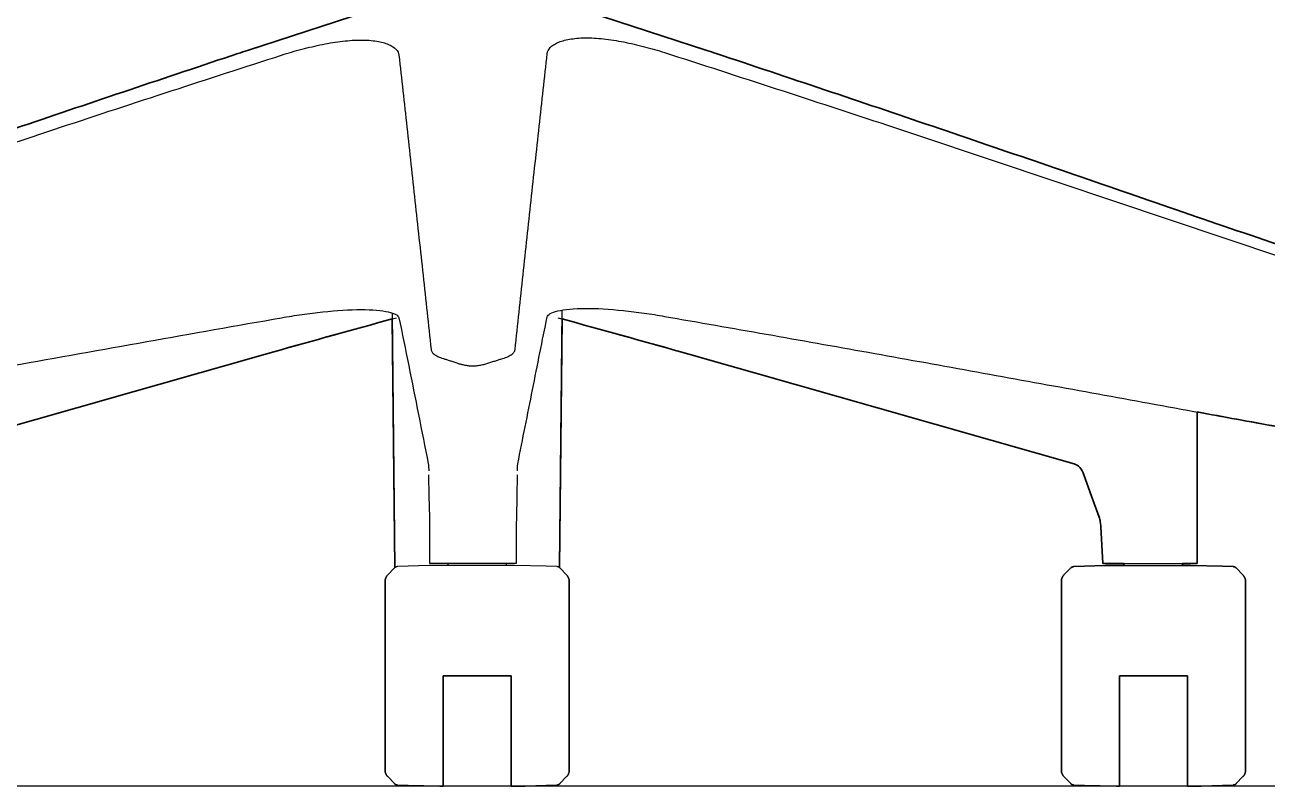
# Model space of a CAD drawing. Header units: millimetres. Extents: x 0 to 2114, y 0 to 2343.
# Drawn here: x 346.3 to 689.1, y 0 to 210.1 of the extents above; entities that cross this region are included whole.
import ezdxf

# ---------------------------------------------------------------- set-up
doc = ezdxf.new("R2010")
doc.units = ezdxf.units.MM
doc.layers.add('Blocks', color=7, linetype='Continuous')
for name, color, linetype, lineweight, true_color in [('Blocks$Inner', 7, 'Continuous', 25, 0x007f00), ('Blocks$Outline', 7, 'Continuous', 35, 0xff3f3f), ('Groud', 7, 'Continuous', 25, 0x243775)]:
    doc.layers.add(name, color=color, linetype=linetype, lineweight=lineweight, true_color=true_color)

# ---------------------------------------------------------------- blocks, each defined once
blk = doc.blocks.new('Mirra 2 Office Chair Back')
at = {"layer": 'Blocks$Inner'}
for p, q in [((462.99, 61.4), (462.99, 60.85)), ((479.25, 60.9), (479.25, 61.4)), ((649.54, 61.4), (649.54, 60.85)), ((665.8, 60.9), (665.8, 61.4))]:
    blk.add_line(p, q, dxfattribs=at)
for points in [[(407.77, 203.03), (440.52, 213.67)], [(501.72, 213.67), (534.47, 203.03)], [(447.67, 130.51), (448.42, 60.3), (448.38, 60.28), (448.34, 60.24), (448.31, 60.21), (446.43, 58.28), (446.41, 58.26), (446.34, 58.18), (446.28, 58.11), (446.22, 58.03), (446.16, 57.94), (446.1, 57.86), (446.05, 57.77), (446, 57.68), (445.95, 57.59), (445.91, 57.5), (445.88, 57.4), (445.84, 57.31), (445.81, 57.21), (445.79, 57.11), (445.76, 57.01), (445.74, 56.91), (445.73, 56.81), (445.72, 56.71), (445.71, 56.61), (445.71, 56.51), (445.71, 56.49), (445.71, 56.43), (445.71, 56.32), (445.71, 56.18), (445.71, 55.99), (445.71, 55.76), (445.71, 55.49), (445.71, 55.19), (445.71, 54.84), (445.71, 54.45), (445.71, 54.03), (445.71, 53.56), (445.71, 53.06), (445.71, 52.53), (445.71, 51.96), (445.71, 51.35), (445.71, 50.71), (445.71, 50.04), (445.71, 49.34), (445.71, 48.61), (445.71, 47.84), (445.71, 47.05), (445.71, 46.24), (445.71, 45.4), (445.71, 44.53), (445.71, 43.64), (445.71, 42.73), (445.71, 41.8), (445.71, 40.86), (445.71, 39.89), (445.71, 38.91), (445.71, 37.92), (445.71, 36.92), (445.71, 35.9), (445.71, 34.88), (445.71, 33.85), (445.71, 32.81), (445.71, 31.77), (445.71, 30.73), (445.71, 29.69), (445.71, 28.65), (445.71, 27.61), (445.71, 26.58), (445.71, 25.55), (445.71, 24.53), (445.71, 23.52), (445.71, 22.52), (445.71, 21.53), (445.71, 20.56), (445.71, 19.61), (445.71, 18.67), (445.71, 17.75), (445.71, 16.85), (445.71, 15.97), (445.71, 15.11), (445.71, 14.28), (445.71, 13.48), (445.71, 12.7), (445.71, 11.95), (445.71, 11.23), (445.71, 10.55), (445.71, 9.89), (445.71, 9.26), (445.71, 8.68), (445.71, 8.12), (445.71, 7.6), (445.71, 7.12), (445.71, 6.67), (445.71, 6.27), (445.71, 5.9), (445.71, 5.57), (445.71, 5.28), (445.71, 5.03), (445.71, 4.82), (445.71, 4.65), (445.71, 4.53), (445.71, 4.44), (445.71, 4.4), (445.71, 4.36), (445.72, 4.26), (445.72, 4.16), (445.73, 4.06), (445.75, 3.96), (445.77, 3.86), (445.79, 3.76), (445.82, 3.66), (445.85, 3.56), (445.89, 3.47), (445.93, 3.37), (445.97, 3.28), (446.01, 3.19), (446.06, 3.1), (446.12, 3.02), (446.17, 2.93), (446.23, 2.85), (446.3, 2.77), (446.36, 2.69), (446.43, 2.62), (448.31, 0.69), (448.33, 0.67), (448.37, 0.64), (448.41, 0.6), (448.45, 0.57), (448.49, 0.54), (448.53, 0.51), (448.57, 0.49), (448.62, 0.46), (448.66, 0.44), (448.71, 0.42), (448.75, 0.4), (448.8, 0.38), (448.85, 0.36), (448.9, 0.35), (448.95, 0.34), (449, 0.33), (449.05, 0.32), (449.1, 0.31), (449.15, 0.31), (452.06, 0.18), (460.83, 0), (461.71, 0), (461.71, 30.45), (480.53, 30.45), (480.53, 15.27), (480.53, 4.13), (480.53, 0), (481.42, 0), (484.33, 0.02), (493.1, 0.31), (493.13, 0.31), (493.18, 0.32), (493.23, 0.33), (493.28, 0.33), (493.33, 0.35), (493.38, 0.36), (493.43, 0.37), (493.47, 0.39), (493.52, 0.41), (493.57, 0.43), (493.61, 0.45), (493.66, 0.48), (493.7, 0.5), (493.74, 0.53), (493.78, 0.56), (493.82, 0.59), (493.86, 0.62), (493.9, 0.66), (493.94, 0.69), (495.81, 2.62), (495.83, 2.64), (495.9, 2.72), (495.97, 2.79), (496.03, 2.87), (496.09, 2.96), (496.15, 3.04), (496.2, 3.13), (496.25, 3.22), (496.29, 3.31), (496.33, 3.4), (496.37, 3.5), (496.4, 3.59), (496.43, 3.69), (496.46, 3.79), (496.48, 3.89), (496.5, 3.99), (496.52, 4.09), (496.53, 4.19), (496.53, 4.29), (496.53, 4.39), (496.53, 4.41), (496.53, 4.47), (496.53, 4.58), (496.53, 4.72), (496.53, 4.91), (496.53, 5.14), (496.53, 5.41), (496.53, 5.71), (496.53, 6.06), (496.53, 6.45), (496.53, 6.87), (496.53, 7.34), (496.53, 7.84), (496.53, 8.37), (496.53, 8.94), (496.53, 9.55), (496.53, 10.19), (496.53, 10.86), (496.53, 11.56), (496.53, 12.29), (496.53, 13.06), (496.53, 13.85), (496.53, 14.66), (496.53, 15.5), (496.53, 16.37), (496.53, 17.26), (496.53, 18.17), (496.53, 19.1), (496.53, 20.04), (496.53, 21.01), (496.53, 21.99), (496.53, 22.98), (496.53, 23.98), (496.53, 25), (496.53, 26.02), (496.53, 27.05), (496.53, 28.09), (496.53, 29.13), (496.53, 30.17), (496.53, 31.21), (496.53, 32.25), (496.53, 33.29), (496.53, 34.32), (496.53, 35.35), (496.53, 36.37), (496.53, 37.38), (496.53, 38.38), (496.53, 39.37), (496.53, 40.34), (496.53, 41.29), (496.53, 42.23), (496.53, 43.15), (496.53, 44.05), (496.53, 44.93), (496.53, 45.79), (496.53, 46.62), (496.53, 47.42), (496.53, 48.2), (496.53, 48.95), (496.53, 49.67), (496.53, 50.35), (496.53, 51.01), (496.53, 51.63), (496.53, 52.22), (496.53, 52.78), (496.53, 53.3), (496.53, 53.78), (496.53, 54.23), (496.53, 54.63), (496.53, 55), (496.53, 55.33), (496.53, 55.62), (496.53, 55.87), (496.53, 56.08), (496.53, 56.25), (496.53, 56.37), (496.53, 56.46), (496.53, 56.5), (496.53, 56.54), (496.53, 56.64), (496.52, 56.74), (496.51, 56.84), (496.5, 56.94), (496.48, 57.04), (496.45, 57.14), (496.43, 57.24), (496.39, 57.34), (496.36, 57.43), (496.32, 57.53), (496.28, 57.62), (496.23, 57.71), (496.18, 57.8), (496.13, 57.88), (496.07, 57.97), (496.01, 58.05), (495.95, 58.13), (495.88, 58.21), (495.81, 58.28), (493.94, 60.21), (493.91, 60.23), (493.88, 60.26), (493.84, 60.3), (494.58, 131.33)], [(643.23, 71.6), (643.51, 66.5), (643.78, 61.4), (662.99, 61.4), (667.81, 61.4), (669.79, 61.4), (669.79, 103.25)], [(458.03, 74.22), (457.91, 80.05), (457.79, 85.88)], [(482.18, 85.88), (482.06, 80.05), (481.95, 74.22)], [(638.56, 85.88), (640.64, 80.05), (642.72, 74.22)], [(481.92, 71.6), (481.9, 66.5), (481.89, 61.4), (481.59, 61.4), (471.12, 61.4), (458.39, 61.4), (458.09, 61.4), (458.07, 66.5), (458.06, 71.6)], [(493.84, 60.3), (493.8, 60.33), (493.76, 60.36), (493.72, 60.39), (493.67, 60.41), (493.63, 60.44), (493.58, 60.46), (493.54, 60.48), (493.49, 60.5), (493.44, 60.52), (493.39, 60.54), (493.35, 60.55), (493.3, 60.56), (493.25, 60.57), (493.2, 60.58), (493.15, 60.58), (493.1, 60.59), (490.19, 60.72), (481.42, 60.9), (480.53, 60.9), (461.71, 60.9), (460.83, 60.9), (457.92, 60.88), (449.15, 60.59), (449.12, 60.59), (449.07, 60.58), (449.02, 60.57), (448.97, 60.57), (448.92, 60.55), (448.87, 60.54), (448.82, 60.53), (448.77, 60.51), (448.73, 60.49), (448.68, 60.47), (448.63, 60.45), (448.59, 60.42), (448.55, 60.4), (448.5, 60.37), (448.46, 60.34), (448.42, 60.31)], [(632.33, 4.39), (632.33, 4.41), (632.33, 4.47), (632.33, 4.58), (632.33, 4.72), (632.33, 4.91), (632.33, 5.14), (632.33, 5.41), (632.33, 5.71), (632.33, 6.06), (632.33, 6.45), (632.33, 6.87), (632.33, 7.34), (632.33, 7.84), (632.33, 8.37), (632.33, 8.94), (632.33, 9.55), (632.33, 10.19), (632.33, 10.86), (632.33, 11.56), (632.33, 12.29), (632.33, 13.06), (632.33, 13.85), (632.33, 14.66), (632.33, 15.5), (632.33, 16.37), (632.33, 17.26), (632.33, 18.17), (632.33, 19.1), (632.33, 20.04), (632.33, 21.01), (632.33, 21.99), (632.33, 22.98), (632.33, 23.98), (632.33, 25), (632.33, 26.02), (632.33, 27.05), (632.33, 28.09), (632.33, 29.13), (632.33, 30.17), (632.33, 31.21), (632.33, 32.25), (632.33, 33.29), (632.33, 34.32), (632.33, 35.35), (632.33, 36.37), (632.33, 37.38), (632.33, 38.38), (632.33, 39.37), (632.33, 40.34), (632.33, 41.29), (632.33, 42.23), (632.33, 43.15), (632.33, 44.05), (632.33, 44.93), (632.33, 45.79), (632.33, 46.62), (632.33, 47.42), (632.33, 48.2), (632.33, 48.95), (632.33, 49.67), (632.33, 50.35), (632.33, 51.01), (632.33, 51.63), (632.33, 52.22), (632.33, 52.78), (632.33, 53.3), (632.33, 53.78), (632.33, 54.23), (632.33, 54.63), (632.33, 55), (632.33, 55.33), (632.33, 55.62), (632.33, 55.87), (632.33, 56.08), (632.33, 56.25), (632.33, 56.37), (632.33, 56.46), (632.33, 56.51), (632.34, 56.61), (632.34, 56.71), (632.35, 56.81), (632.37, 56.91), (632.38, 57.01), (632.41, 57.11), (632.43, 57.21), (632.46, 57.31), (632.5, 57.4), (632.53, 57.5), (632.58, 57.59), (632.62, 57.68), (632.67, 57.77), (632.72, 57.86), (632.78, 57.94), (632.84, 58.03), (632.9, 58.11), (632.96, 58.18), (633.03, 58.26), (633.05, 58.28), (634.93, 60.21), (634.97, 60.24), (635, 60.28), (635.04, 60.31), (635.08, 60.34), (635.12, 60.37), (635.17, 60.4), (635.21, 60.42), (635.26, 60.45), (635.3, 60.47), (635.35, 60.49), (635.39, 60.51), (635.44, 60.53), (635.49, 60.54), (635.54, 60.55), (635.59, 60.57), (635.64, 60.57), (635.69, 60.58), (635.74, 60.59), (635.77, 60.59), (644.54, 60.88), (647.45, 60.9), (648.34, 60.9), (667.15, 60.9), (668.04, 60.9), (676.81, 60.72), (679.72, 60.59), (679.77, 60.58), (679.82, 60.58), (679.87, 60.57), (679.92, 60.56), (679.97, 60.55), (680.02, 60.54), (680.07, 60.52), (680.11, 60.5), (680.16, 60.48), (680.21, 60.46), (680.25, 60.44), (680.3, 60.41), (680.34, 60.39), (680.38, 60.36), (680.42, 60.33), (680.46, 60.3), (680.5, 60.26), (680.54, 60.23), (680.56, 60.21), (682.43, 58.28), (682.5, 58.21), (682.57, 58.13), (682.63, 58.05), (682.69, 57.97), (682.75, 57.88), (682.8, 57.8), (682.85, 57.71), (682.9, 57.62), (682.94, 57.53), (682.98, 57.43), (683.02, 57.34), (683.05, 57.24), (683.07, 57.14), (683.1, 57.04), (683.12, 56.94), (683.13, 56.84), (683.14, 56.74), (683.15, 56.64), (683.16, 56.54), (683.16, 56.5), (683.16, 56.46), (683.16, 56.37), (683.16, 56.25), (683.16, 56.08), (683.16, 55.87), (683.16, 55.62), (683.16, 55.33), (683.16, 55), (683.16, 54.63), (683.16, 54.23), (683.16, 53.78), (683.16, 53.3), (683.16, 52.78), (683.16, 52.22), (683.16, 51.63), (683.16, 51.01), (683.16, 50.35), (683.16, 49.67), (683.16, 48.95), (683.16, 48.2), (683.16, 47.42), (683.16, 46.62), (683.16, 45.79), (683.16, 44.93), (683.16, 44.05), (683.16, 43.15), (683.16, 42.23), (683.16, 41.29), (683.16, 40.34), (683.16, 39.37), (683.16, 38.38), (683.16, 37.38), (683.16, 36.37), (683.16, 35.35), (683.16, 34.32), (683.16, 33.29), (683.16, 32.25), (683.16, 31.21), (683.16, 30.17), (683.16, 29.13), (683.16, 28.09), (683.16, 27.05), (683.16, 26.02), (683.16, 25), (683.16, 23.98), (683.16, 22.98), (683.16, 21.99), (683.16, 21.01), (683.16, 20.04), (683.16, 19.1), (683.16, 18.17), (683.16, 17.26), (683.16, 16.37), (683.16, 15.5), (683.16, 14.66), (683.16, 13.85), (683.16, 13.06), (683.16, 12.29), (683.16, 11.56), (683.16, 10.86), (683.16, 10.19), (683.16, 9.55), (683.16, 8.94), (683.16, 8.37), (683.16, 7.84), (683.16, 7.34), (683.16, 6.87), (683.16, 6.45), (683.16, 6.06), (683.16, 5.71), (683.16, 5.41), (683.16, 5.14), (683.16, 4.91), (683.16, 4.72), (683.16, 4.58), (683.16, 4.47), (683.16, 4.41), (683.16, 4.39)], [(445.71, 4.39), (445.71, 4.41), (445.71, 4.47), (445.71, 4.58), (445.71, 4.72), (445.71, 4.91), (445.71, 5.14), (445.71, 5.41), (445.71, 5.71), (445.71, 6.06), (445.71, 6.45), (445.71, 6.87), (445.71, 7.34), (445.71, 7.84), (445.71, 8.37), (445.71, 8.94), (445.71, 9.55), (445.71, 10.19), (445.71, 10.86), (445.71, 11.56), (445.71, 12.29), (445.71, 13.06), (445.71, 13.85), (445.71, 14.66), (445.71, 15.5), (445.71, 16.37), (445.71, 17.26), (445.71, 18.17), (445.71, 19.1), (445.71, 20.04), (445.71, 21.01), (445.71, 21.99), (445.71, 22.98), (445.71, 23.98), (445.71, 25), (445.71, 26.02), (445.71, 27.05), (445.71, 28.09), (445.71, 29.13), (445.71, 30.17), (445.71, 31.21), (445.71, 32.25), (445.71, 33.29), (445.71, 34.32), (445.71, 35.35), (445.71, 36.37), (445.71, 37.38), (445.71, 38.38), (445.71, 39.37), (445.71, 40.34), (445.71, 41.29), (445.71, 42.23), (445.71, 43.15), (445.71, 44.05), (445.71, 44.93), (445.71, 45.79), (445.71, 46.62), (445.71, 47.42), (445.71, 48.2), (445.71, 48.95), (445.71, 49.67), (445.71, 50.35), (445.71, 51.01), (445.71, 51.63), (445.71, 52.22), (445.71, 52.78), (445.71, 53.3), (445.71, 53.78), (445.71, 54.23), (445.71, 54.63), (445.71, 55), (445.71, 55.33), (445.71, 55.62), (445.71, 55.87), (445.71, 56.08), (445.71, 56.25), (445.71, 56.37), (445.71, 56.46), (445.71, 56.51)], [(496.53, 56.51), (496.53, 56.49), (496.53, 56.43), (496.53, 56.32), (496.53, 56.18), (496.53, 55.99), (496.53, 55.76), (496.53, 55.49), (496.53, 55.19), (496.53, 54.84), (496.53, 54.45), (496.53, 54.03), (496.53, 53.56), (496.53, 53.06), (496.53, 52.53), (496.53, 51.96), (496.53, 51.35), (496.53, 50.71), (496.53, 50.04), (496.53, 49.34), (496.53, 48.61), (496.53, 47.84), (496.53, 47.05), (496.53, 46.24), (496.53, 45.4), (496.53, 44.53), (496.53, 43.64), (496.53, 42.73), (496.53, 41.8), (496.53, 40.86), (496.53, 39.89), (496.53, 38.91), (496.53, 37.92), (496.53, 36.92), (496.53, 35.9), (496.53, 34.88), (496.53, 33.85), (496.53, 32.81), (496.53, 31.77), (496.53, 30.73), (496.53, 29.69), (496.53, 28.65), (496.53, 27.61), (496.53, 26.58), (496.53, 25.55), (496.53, 24.53), (496.53, 23.52), (496.53, 22.52), (496.53, 21.53), (496.53, 20.56), (496.53, 19.61), (496.53, 18.67), (496.53, 17.75), (496.53, 16.85), (496.53, 15.97), (496.53, 15.11), (496.53, 14.28), (496.53, 13.48), (496.53, 12.7), (496.53, 11.95), (496.53, 11.23), (496.53, 10.55), (496.53, 9.89), (496.53, 9.26), (496.53, 8.68), (496.53, 8.12), (496.53, 7.6), (496.53, 7.12), (496.53, 6.67), (496.53, 6.27), (496.53, 5.9), (496.53, 5.57), (496.53, 5.28), (496.53, 5.03), (496.53, 4.82), (496.53, 4.65), (496.53, 4.53), (496.53, 4.44), (496.53, 4.39)], [(683.16, 56.51), (683.16, 56.49), (683.16, 56.43), (683.16, 56.32), (683.16, 56.18), (683.16, 55.99), (683.16, 55.76), (683.16, 55.49), (683.16, 55.19), (683.16, 54.84), (683.16, 54.45), (683.16, 54.03), (683.16, 53.56), (683.16, 53.06), (683.16, 52.53), (683.16, 51.96), (683.16, 51.35), (683.16, 50.71), (683.16, 50.04), (683.16, 49.34), (683.16, 48.61), (683.16, 47.84), (683.16, 47.05), (683.16, 46.24), (683.16, 45.4), (683.16, 44.53), (683.16, 43.64), (683.16, 42.73), (683.16, 41.8), (683.16, 40.86), (683.16, 39.89), (683.16, 38.91), (683.16, 37.92), (683.16, 36.92), (683.16, 35.9), (683.16, 34.88), (683.16, 33.85), (683.16, 32.81), (683.16, 31.77), (683.16, 30.73), (683.16, 29.69), (683.16, 28.65), (683.16, 27.61), (683.16, 26.58), (683.16, 25.55), (683.16, 24.53), (683.16, 23.52), (683.16, 22.52), (683.16, 21.53), (683.16, 20.56), (683.16, 19.61), (683.16, 18.67), (683.16, 17.75), (683.16, 16.85), (683.16, 15.97), (683.16, 15.11), (683.16, 14.28), (683.16, 13.48), (683.16, 12.7), (683.16, 11.95), (683.16, 11.23), (683.16, 10.55), (683.16, 9.89), (683.16, 9.26), (683.16, 8.68), (683.16, 8.12), (683.16, 7.6), (683.16, 7.12), (683.16, 6.67), (683.16, 6.27), (683.16, 5.9), (683.16, 5.57), (683.16, 5.28), (683.16, 5.03), (683.16, 4.82), (683.16, 4.65), (683.16, 4.53), (683.16, 4.44), (683.16, 4.39), (683.15, 4.29), (683.15, 4.19), (683.14, 4.09), (683.12, 3.99), (683.1, 3.89), (683.08, 3.79), (683.06, 3.69), (683.03, 3.59), (682.99, 3.5), (682.95, 3.4), (682.91, 3.31), (682.87, 3.22), (682.82, 3.13), (682.77, 3.04), (682.71, 2.96), (682.65, 2.87), (682.59, 2.79), (682.52, 2.72), (682.46, 2.64), (682.43, 2.62), (680.56, 0.69), (680.52, 0.66), (680.49, 0.62), (680.45, 0.59), (680.41, 0.56), (680.37, 0.53), (680.32, 0.5), (680.28, 0.48), (680.23, 0.45), (680.19, 0.43), (680.14, 0.41), (680.1, 0.39), (680.05, 0.37), (680, 0.36), (679.95, 0.35), (679.9, 0.33), (679.85, 0.33), (679.8, 0.32), (679.75, 0.31), (679.72, 0.31), (670.95, 0.02), (668.04, 0), (667.15, 0), (667.15, 4.13), (667.15, 15.27), (667.15, 30.45), (648.34, 30.45), (648.34, 0), (647.45, 0), (638.68, 0.18), (635.77, 0.31), (635.72, 0.31), (635.67, 0.32), (635.62, 0.33), (635.57, 0.34), (635.52, 0.35), (635.47, 0.36), (635.42, 0.38), (635.38, 0.4), (635.33, 0.42), (635.28, 0.44), (635.24, 0.46), (635.19, 0.49), (635.15, 0.51), (635.11, 0.54), (635.07, 0.57), (635.03, 0.6), (634.99, 0.64), (634.95, 0.67), (634.93, 0.69), (633.05, 2.62), (632.99, 2.69), (632.92, 2.77), (632.86, 2.85), (632.8, 2.93), (632.74, 3.02), (632.69, 3.1), (632.64, 3.19), (632.59, 3.28), (632.55, 3.37), (632.51, 3.47), (632.47, 3.56), (632.44, 3.66), (632.41, 3.76), (632.39, 3.86), (632.37, 3.96), (632.36, 4.06), (632.35, 4.16), (632.34, 4.26), (632.33, 4.36), (632.33, 4.4), (632.33, 4.44), (632.33, 4.53), (632.33, 4.65), (632.33, 4.82), (632.33, 5.03), (632.33, 5.28), (632.33, 5.57), (632.33, 5.9), (632.33, 6.27), (632.33, 6.67), (632.33, 7.12), (632.33, 7.6), (632.33, 8.12), (632.33, 8.68), (632.33, 9.26), (632.33, 9.89), (632.33, 10.55), (632.33, 11.23), (632.33, 11.95), (632.33, 12.7), (632.33, 13.48), (632.33, 14.28), (632.33, 15.11), (632.33, 15.97), (632.33, 16.85), (632.33, 17.75), (632.33, 18.67), (632.33, 19.61), (632.33, 20.56), (632.33, 21.53), (632.33, 22.52), (632.33, 23.52), (632.33, 24.53), (632.33, 25.55), (632.33, 26.58), (632.33, 27.61), (632.33, 28.65), (632.33, 29.69), (632.33, 30.73), (632.33, 31.77), (632.33, 32.81), (632.33, 33.85), (632.33, 34.88), (632.33, 35.9), (632.33, 36.92), (632.33, 37.92), (632.33, 38.91), (632.33, 39.89), (632.33, 40.86), (632.33, 41.8), (632.33, 42.73), (632.33, 43.64), (632.33, 44.53), (632.33, 45.4), (632.33, 46.24), (632.33, 47.05), (632.33, 47.84), (632.33, 48.61), (632.33, 49.34), (632.33, 50.04), (632.33, 50.71), (632.33, 51.35), (632.33, 51.96), (632.33, 52.53), (632.33, 53.06), (632.33, 53.56), (632.33, 54.03), (632.33, 54.45), (632.33, 54.84), (632.33, 55.19), (632.33, 55.49), (632.33, 55.76), (632.33, 55.99), (632.33, 56.18), (632.33, 56.32), (632.33, 56.43), (632.33, 56.49), (632.33, 56.51)]]:
    blk.add_lwpolyline(points, dxfattribs=at)
for points, knots in [([(417.16, 201.74), (418.96, 202.33), (422.7, 203.4), (427.49, 204.54), (431.27, 205.23), (434.94, 205.74), (439.23, 206.01), (442.85, 205.74), (445.21, 205.22), (447.2, 204.54), (448.93, 203.4), (449.48, 202.33), (449.54, 201.74)], [5, 5, 5, 5, 5.125, 5.25, 5.3125, 5.375, 5.5, 5.625, 5.6875, 5.75, 5.875, 6, 6, 6, 6]), ([(490.46, 202.17), (490.52, 202.76), (490.93, 203.57), (492.11, 204.55), (493.3, 205.2), (494.79, 205.74), (497.15, 206.29), (500.77, 206.61), (505.06, 206.38), (508.73, 205.89), (512.5, 205.22), (517.3, 204.1), (521.04, 203.04), (522.84, 202.45)], [12, 12, 12, 12, 12.125, 12.1875, 12.25, 12.3125, 12.375, 12.5, 12.625, 12.6875, 12.75, 12.875, 13, 13, 13, 13]), ([(415.94, 205.56), (415.51, 205.44), (413.77, 204.95), (410.28, 203.84), (406.88, 202.76), (405.12, 202.17)], [-0.2933648, -0.2933648, -0.2933648, -0.2933648, -0.25, -0.125, 0, 0, 0, 0]), ([(537.12, 202.17), (535.36, 202.76), (532.81, 203.57), (529.73, 204.55), (527.83, 205.13), (526.73, 205.44), (526.31, 205.56)], [18, 18, 18, 18, 18.125, 18.1875, 18.25, 18.2931177, 18.2931177, 18.2931177, 18.2931177]), ([(417.16, 129.27), (418.99, 129.59), (422.78, 130.18), (430.5, 131.17), (439.63, 131.76), (446.09, 131.17), (448.91, 130.18), (449.47, 129.59), (449.54, 129.27)], [85.24687, 85.24687, 85.24687, 85.24687, 85.37187, 85.49687, 85.74687, 85.99687, 86.12187, 86.24687, 86.24687, 86.24687, 86.24687]), ([(490.46, 129.5), (490.52, 129.83), (491.09, 130.42), (493.9, 131.44), (500.39, 132.09), (509.5, 131.53), (517.21, 130.56), (521.01, 129.98), (522.84, 129.65)], [-16.293811, -16.293811, -16.293811, -16.293811, -16.168811, -16.043811, -15.793811, -15.543811, -15.418811, -15.293811, -15.293811, -15.293811, -15.293811]), ([(306.4, 88.96), (318.45, 92.41), (342.57, 99.29), (378.73, 109.59), (414.25, 119.7), (437.57, 126.16), (448.84, 129.26)], [73.8691529, 73.8691529, 73.8691529, 73.8691529, 74.1191529, 74.3691529, 74.6191529, 74.8534167, 74.8534167, 74.8534167, 74.8534167]), ([(493.41, 129.26), (504.68, 126.16), (527.99, 119.7), (563.52, 109.59), (599.67, 99.29), (623.79, 92.41), (635.85, 88.96)], [-0.9842639, -0.9842639, -0.9842639, -0.9842639, -0.75, -0.5, -0.25, 0, 0, 0, 0]), ([(462.23, 117.87), (462.53, 117.77), (462.99, 117.62), (463.64, 117.41), (464.15, 117.25), (464.67, 117.08), (465.2, 116.89), (465.65, 116.74), (466.02, 116.63), (466.3, 116.55), (466.59, 116.48), (466.97, 116.38), (467.46, 116.25), (468.05, 116.13), (468.65, 116.04), (469.27, 116), (470.09, 115.97), (470.71, 116), (471.12, 116.04)], [8, 8, 8, 8, 8.125, 8.1875, 8.25, 8.3125, 8.375, 8.4375, 8.46875, 8.5, 8.53125, 8.5625, 8.625, 8.6875, 8.75, 8.8125, 8.875, 9, 9, 9, 9]), ([(471.12, 116.04), (471.53, 116.1), (472.15, 116.21), (472.94, 116.39), (473.53, 116.53), (474.1, 116.69), (474.65, 116.88), (475.19, 117.06), (475.72, 117.24), (476.24, 117.4), (476.91, 117.62), (477.38, 117.77), (477.68, 117.87)], [9, 9, 9, 9, 9.166667, 9.25, 9.333333, 9.416667, 9.5, 9.583333, 9.666667, 9.75, 9.833333, 10, 10, 10, 10]), ([(457.64, 88.96), (457.67, 88.8), (457.71, 88.26), (457.75, 87.35), (457.76, 87.01)], [87.24687, 87.24687, 87.24687, 87.24687, 87.74687, 87.99687, 87.99687, 87.99687, 87.99687]), ([(482.21, 87.01), (482.22, 87.35), (482.26, 88.26), (482.3, 88.8), (482.34, 88.96)], [-18.0438109, -18.0438109, -18.0438109, -18.0438109, -17.7938109, -17.2938109, -17.2938109, -17.2938109, -17.2938109])]:
    blk.add_open_spline(points, degree=3, knots=knots, dxfattribs=at)
for points in [[(522.84, 202.45), (543.37, 195.84), (584.41, 182.48), (645.9, 161.84), (707.34, 141.2), (748.29, 127.41), (768.76, 120.5)], [(405.12, 202.17), (385.2, 195.54), (345.38, 182.17), (285.64, 161.63), (225.98, 141.11), (186.2, 127.39), (166.31, 120.53)], [(173.48, 120.5), (193.77, 127.34), (234.35, 141.01), (295.21, 161.46), (356.2, 181.93), (396.83, 195.18), (417.16, 201.74)], [(449.54, 201.74), (450.28, 195.18), (451.75, 181.92), (453.97, 161.46), (456.18, 141.01), (457.65, 127.34), (458.39, 120.5)], [(481.59, 120.53), (482.33, 127.39), (483.8, 141.11), (486.02, 161.63), (488.24, 182.17), (489.72, 195.54), (490.46, 202.17)], [(775.93, 120.53), (756.05, 127.39), (716.27, 141.11), (656.62, 161.63), (596.86, 182.17), (557.04, 195.54), (537.12, 202.17)], [(194.17, 88.96), (218.93, 93.5), (268.47, 102.53), (342.83, 116.11), (392.38, 124.91), (417.16, 129.27)], [(449.54, 129.27), (450.44, 124.91), (452.24, 116.11), (454.94, 102.53), (456.74, 93.5), (457.64, 88.96)], [(482.34, 88.96), (483.01, 92.37), (484.37, 99.19), (486.4, 109.39), (488.43, 119.6), (489.78, 126.22), (490.46, 129.5)], [(522.84, 129.65), (541.55, 126.39), (579, 119.78), (635.5, 109.51), (691.77, 99.25), (729.32, 92.4), (748.08, 88.96)], [(458.39, 120.5), (458.41, 120.25), (458.62, 119.76), (459.38, 119.05), (460.58, 118.41), (461.64, 118.04), (462.23, 117.87)], [(477.68, 117.87), (478.28, 118.04), (479.36, 118.41), (480.58, 119.06), (481.35, 119.78), (481.56, 120.27), (481.59, 120.53)], [(635.85, 88.96), (636.42, 88.8), (637.49, 88.08), (638.27, 86.7), (638.56, 85.88)], [(458.06, 71.6), (458.05, 72.06), (458.05, 72.97), (458.03, 73.81), (458.03, 74.22)], [(481.95, 74.22), (481.94, 73.81), (481.93, 72.97), (481.92, 72.06), (481.92, 71.6)], [(642.72, 74.22), (642.87, 73.81), (643.09, 72.97), (643.21, 72.06), (643.23, 71.6)]]:
    blk.add_open_spline(points, degree=3, dxfattribs=at)
at = {"layer": 'Blocks$Outline'}
for points in [[(440.52, 213.67), (407.77, 203.04)], [(534.47, 203.04), (501.72, 213.67)], [(447.69, 128.95), (448.42, 60.3)], [(493.84, 60.3), (494.56, 128.95)], [(669.79, 61.4), (669.8, 103.26)], [(638.56, 85.88), (640.64, 80.05)], [(640.64, 80.05), (642.72, 74.22)], [(643.23, 71.6), (643.51, 66.5)], [(643.51, 66.5), (643.78, 61.4)], [(446.43, 58.28), (446.41, 58.26)], [(448.31, 60.21), (446.43, 58.28)], [(448.34, 60.24), (448.31, 60.21)], [(448.38, 60.28), (448.34, 60.24)], [(448.42, 60.3), (448.38, 60.28)], [(493.88, 60.26), (493.84, 60.3)], [(493.91, 60.23), (493.88, 60.26)], [(493.94, 60.21), (493.91, 60.23)], [(495.81, 58.28), (493.94, 60.21)], [(495.88, 58.21), (495.81, 58.28)], [(633.05, 58.28), (633.03, 58.26)], [(634.93, 60.21), (633.05, 58.28)], [(634.97, 60.24), (634.93, 60.21)], [(635, 60.28), (634.97, 60.24)], [(635.04, 60.31), (635, 60.28)], [(635.08, 60.34), (635.04, 60.31)], [(635.12, 60.37), (635.08, 60.34)], [(635.17, 60.4), (635.12, 60.37)], [(635.21, 60.42), (635.17, 60.4)], [(635.26, 60.45), (635.21, 60.42)], [(635.3, 60.47), (635.26, 60.45)], [(635.35, 60.49), (635.3, 60.47)], [(635.39, 60.51), (635.35, 60.49)], [(635.44, 60.53), (635.39, 60.51)], [(635.49, 60.54), (635.44, 60.53)], [(635.54, 60.55), (635.49, 60.54)], [(635.59, 60.57), (635.54, 60.55)], [(635.64, 60.57), (635.59, 60.57)], [(635.69, 60.58), (635.64, 60.57)], [(635.74, 60.59), (635.69, 60.58)], [(635.77, 60.59), (635.74, 60.59)], [(644.54, 60.88), (635.77, 60.59)], [(643.78, 61.4), (649.54, 61.4)], [(647.45, 60.9), (644.54, 60.88)], [(648.34, 60.9), (647.45, 60.9)], [(649.54, 60.9), (648.34, 60.9)], [(649.54, 61.4), (649.54, 60.9)], [(665.8, 60.9), (665.8, 61.4)], [(665.8, 61.4), (667.81, 61.4)], [(667.15, 60.9), (665.8, 60.9)], [(668.04, 60.9), (667.15, 60.9)], [(667.81, 61.4), (669.79, 61.4)], [(676.81, 60.72), (668.04, 60.9)], [(679.72, 60.59), (676.81, 60.72)], [(679.77, 60.58), (679.72, 60.59)], [(679.82, 60.58), (679.77, 60.58)], [(679.87, 60.57), (679.82, 60.58)], [(679.92, 60.56), (679.87, 60.57)], [(679.97, 60.55), (679.92, 60.56)], [(680.02, 60.54), (679.97, 60.55)], [(680.07, 60.52), (680.02, 60.54)], [(680.11, 60.5), (680.07, 60.52)], [(680.16, 60.48), (680.11, 60.5)], [(680.21, 60.46), (680.16, 60.48)], [(680.25, 60.44), (680.21, 60.46)], [(680.3, 60.41), (680.25, 60.44)], [(680.34, 60.39), (680.3, 60.41)], [(680.38, 60.36), (680.34, 60.39)], [(680.42, 60.33), (680.38, 60.36)], [(680.46, 60.3), (680.42, 60.33)], [(680.5, 60.26), (680.46, 60.3)], [(680.54, 60.23), (680.5, 60.26)], [(680.56, 60.21), (680.54, 60.23)], [(682.43, 58.28), (680.56, 60.21)], [(682.5, 58.21), (682.43, 58.28)], [(445.72, 56.71), (445.71, 56.61)], [(445.71, 56.61), (445.71, 56.51)], [(445.71, 56.51), (445.71, 56.49)], [(445.71, 56.49), (445.71, 56.43)], [(445.71, 56.43), (445.71, 56.32)], [(445.71, 56.32), (445.71, 56.18)], [(445.71, 56.18), (445.71, 55.99)], [(445.71, 55.99), (445.71, 55.76)], [(445.71, 55.76), (445.71, 55.49)], [(445.71, 55.49), (445.71, 55.19)], [(445.71, 55.19), (445.71, 54.84)], [(445.73, 56.81), (445.72, 56.71)], [(445.74, 56.91), (445.73, 56.81)], [(445.76, 57.01), (445.74, 56.91)], [(445.79, 57.11), (445.76, 57.01)], [(445.81, 57.21), (445.79, 57.11)], [(445.84, 57.31), (445.81, 57.21)], [(445.88, 57.4), (445.84, 57.31)], [(445.91, 57.5), (445.88, 57.4)], [(445.95, 57.59), (445.91, 57.5)], [(446, 57.68), (445.95, 57.59)], [(446.05, 57.77), (446, 57.68)], [(446.1, 57.86), (446.05, 57.77)], [(446.16, 57.94), (446.1, 57.86)], [(446.22, 58.03), (446.16, 57.94)], [(446.28, 58.11), (446.22, 58.03)], [(446.34, 58.18), (446.28, 58.11)], [(446.41, 58.26), (446.34, 58.18)], [(495.95, 58.13), (495.88, 58.21)], [(496.01, 58.05), (495.95, 58.13)], [(496.07, 57.97), (496.01, 58.05)], [(496.13, 57.88), (496.07, 57.97)], [(496.18, 57.8), (496.13, 57.88)], [(496.23, 57.71), (496.18, 57.8)], [(496.28, 57.62), (496.23, 57.71)], [(496.32, 57.53), (496.28, 57.62)], [(496.36, 57.43), (496.32, 57.53)], [(496.39, 57.34), (496.36, 57.43)], [(496.43, 57.24), (496.39, 57.34)], [(496.45, 57.14), (496.43, 57.24)], [(496.48, 57.04), (496.45, 57.14)], [(496.5, 56.94), (496.48, 57.04)], [(496.51, 56.84), (496.5, 56.94)], [(496.52, 56.74), (496.51, 56.84)], [(496.53, 56.64), (496.52, 56.74)], [(496.53, 56.54), (496.53, 56.64)], [(496.53, 56.5), (496.53, 56.54)], [(496.53, 56.46), (496.53, 56.5)], [(496.53, 56.37), (496.53, 56.46)], [(496.53, 56.25), (496.53, 56.37)], [(496.53, 56.08), (496.53, 56.25)], [(496.53, 55.87), (496.53, 56.08)], [(496.53, 55.62), (496.53, 55.87)], [(496.53, 55.33), (496.53, 55.62)], [(496.53, 55), (496.53, 55.33)], [(496.53, 54.63), (496.53, 55)], [(632.34, 56.61), (632.33, 56.51)], [(632.33, 56.51), (632.33, 56.49)], [(632.33, 56.49), (632.33, 56.43)], [(632.33, 56.43), (632.33, 56.32)], [(632.33, 56.32), (632.33, 56.18)], [(632.33, 56.18), (632.33, 55.99)], [(632.33, 55.99), (632.33, 55.76)], [(632.33, 55.76), (632.33, 55.49)], [(632.33, 55.49), (632.33, 55.19)], [(632.33, 55.19), (632.33, 54.84)], [(632.35, 56.81), (632.34, 56.71)], [(632.34, 56.71), (632.34, 56.61)], [(632.37, 56.91), (632.35, 56.81)], [(632.38, 57.01), (632.37, 56.91)], [(632.41, 57.11), (632.38, 57.01)], [(632.43, 57.21), (632.41, 57.11)], [(632.46, 57.31), (632.43, 57.21)], [(632.5, 57.4), (632.46, 57.31)], [(632.53, 57.5), (632.5, 57.4)], [(632.58, 57.59), (632.53, 57.5)], [(632.62, 57.68), (632.58, 57.59)], [(632.67, 57.77), (632.62, 57.68)], [(632.72, 57.86), (632.67, 57.77)], [(632.78, 57.94), (632.72, 57.86)], [(632.84, 58.03), (632.78, 57.94)], [(632.9, 58.11), (632.84, 58.03)], [(632.96, 58.18), (632.9, 58.11)], [(633.03, 58.26), (632.96, 58.18)], [(682.57, 58.13), (682.5, 58.21)], [(682.63, 58.05), (682.57, 58.13)], [(682.69, 57.97), (682.63, 58.05)], [(682.75, 57.88), (682.69, 57.97)], [(682.8, 57.8), (682.75, 57.88)], [(682.85, 57.71), (682.8, 57.8)], [(682.9, 57.62), (682.85, 57.71)], [(682.94, 57.53), (682.9, 57.62)], [(682.98, 57.43), (682.94, 57.53)], [(683.02, 57.34), (682.98, 57.43)], [(683.05, 57.24), (683.02, 57.34)], [(683.07, 57.14), (683.05, 57.24)], [(683.1, 57.04), (683.07, 57.14)], [(683.12, 56.94), (683.1, 57.04)], [(683.13, 56.84), (683.12, 56.94)], [(683.14, 56.74), (683.13, 56.84)], [(683.15, 56.64), (683.14, 56.74)], [(683.16, 56.54), (683.15, 56.64)], [(683.16, 56.5), (683.16, 56.54)], [(683.16, 56.46), (683.16, 56.5)], [(683.16, 56.37), (683.16, 56.46)], [(683.16, 56.25), (683.16, 56.37)], [(683.16, 56.08), (683.16, 56.25)], [(683.16, 55.87), (683.16, 56.08)], [(683.16, 55.62), (683.16, 55.87)], [(683.16, 55.33), (683.16, 55.62)], [(683.16, 55), (683.16, 55.33)], [(683.16, 54.63), (683.16, 55)], [(445.71, 54.84), (445.71, 54.45)], [(445.71, 54.45), (445.71, 54.03)], [(445.71, 54.03), (445.71, 53.56)], [(445.71, 53.56), (445.71, 53.06)], [(445.71, 53.06), (445.71, 52.53)], [(445.71, 52.53), (445.71, 51.96)], [(445.71, 51.96), (445.71, 51.35)], [(496.53, 54.23), (496.53, 54.63)], [(496.53, 53.78), (496.53, 54.23)], [(496.53, 53.3), (496.53, 53.78)], [(496.53, 52.78), (496.53, 53.3)], [(496.53, 52.22), (496.53, 52.78)], [(496.53, 51.63), (496.53, 52.22)], [(496.53, 51.01), (496.53, 51.63)], [(632.33, 54.84), (632.33, 54.45)], [(632.33, 54.45), (632.33, 54.03)], [(632.33, 54.03), (632.33, 53.56)], [(632.33, 53.56), (632.33, 53.06)], [(632.33, 53.06), (632.33, 52.53)], [(632.33, 52.53), (632.33, 51.96)], [(632.33, 51.96), (632.33, 51.35)], [(683.16, 54.23), (683.16, 54.63)], [(683.16, 53.78), (683.16, 54.23)], [(683.16, 53.3), (683.16, 53.78)], [(683.16, 52.78), (683.16, 53.3)], [(683.16, 52.22), (683.16, 52.78)], [(683.16, 51.63), (683.16, 52.22)], [(683.16, 51.01), (683.16, 51.63)], [(445.71, 51.35), (445.71, 50.71)], [(445.71, 50.71), (445.71, 50.04)], [(445.71, 50.04), (445.71, 49.34)], [(445.71, 49.34), (445.71, 48.61)], [(445.71, 48.61), (445.71, 47.84)], [(496.53, 50.35), (496.53, 51.01)], [(496.53, 49.67), (496.53, 50.35)], [(496.53, 48.95), (496.53, 49.67)], [(496.53, 48.2), (496.53, 48.95)], [(496.53, 47.42), (496.53, 48.2)], [(632.33, 51.35), (632.33, 50.71)], [(632.33, 50.71), (632.33, 50.04)], [(632.33, 50.04), (632.33, 49.34)], [(632.33, 49.34), (632.33, 48.61)], [(632.33, 48.61), (632.33, 47.84)], [(683.16, 50.35), (683.16, 51.01)], [(683.16, 49.67), (683.16, 50.35)], [(683.16, 48.95), (683.16, 49.67)], [(683.16, 48.2), (683.16, 48.95)], [(683.16, 47.42), (683.16, 48.2)], [(445.71, 47.84), (445.71, 47.05)], [(445.71, 47.05), (445.71, 46.24)], [(445.71, 46.24), (445.71, 45.4)], [(445.71, 45.4), (445.71, 44.53)], [(496.53, 46.62), (496.53, 47.42)], [(496.53, 45.79), (496.53, 46.62)], [(496.53, 44.93), (496.53, 45.79)], [(496.53, 44.05), (496.53, 44.93)], [(632.33, 47.84), (632.33, 47.05)], [(632.33, 47.05), (632.33, 46.24)], [(632.33, 46.24), (632.33, 45.4)], [(632.33, 45.4), (632.33, 44.53)], [(683.16, 46.62), (683.16, 47.42)], [(683.16, 45.79), (683.16, 46.62)], [(683.16, 44.93), (683.16, 45.79)], [(683.16, 44.05), (683.16, 44.93)], [(445.71, 44.53), (445.71, 43.64)], [(445.71, 43.64), (445.71, 42.73)], [(445.71, 42.73), (445.71, 41.8)], [(445.71, 41.8), (445.71, 40.86)], [(496.53, 43.15), (496.53, 44.05)], [(496.53, 42.23), (496.53, 43.15)], [(496.53, 41.29), (496.53, 42.23)], [(496.53, 40.34), (496.53, 41.29)], [(632.33, 44.53), (632.33, 43.64)], [(632.33, 43.64), (632.33, 42.73)], [(632.33, 42.73), (632.33, 41.8)], [(632.33, 41.8), (632.33, 40.86)], [(683.16, 43.15), (683.16, 44.05)], [(683.16, 42.23), (683.16, 43.15)], [(683.16, 41.29), (683.16, 42.23)], [(683.16, 40.34), (683.16, 41.29)], [(445.71, 40.86), (445.71, 39.89)], [(445.71, 39.89), (445.71, 38.91)], [(445.71, 38.91), (445.71, 37.92)], [(445.71, 37.92), (445.71, 36.92)], [(496.53, 39.37), (496.53, 40.34)], [(496.53, 38.38), (496.53, 39.37)], [(496.53, 37.38), (496.53, 38.38)], [(632.33, 40.86), (632.33, 39.89)], [(632.33, 39.89), (632.33, 38.91)], [(632.33, 38.91), (632.33, 37.92)], [(632.33, 37.92), (632.33, 36.92)], [(683.16, 39.37), (683.16, 40.34)], [(683.16, 38.38), (683.16, 39.37)], [(683.16, 37.38), (683.16, 38.38)], [(445.71, 36.92), (445.71, 35.9)], [(445.71, 35.9), (445.71, 34.88)], [(445.71, 34.88), (445.71, 33.85)], [(496.53, 36.37), (496.53, 37.38)], [(496.53, 35.35), (496.53, 36.37)], [(496.53, 34.32), (496.53, 35.35)], [(496.53, 33.29), (496.53, 34.32)], [(632.33, 36.92), (632.33, 35.9)], [(632.33, 35.9), (632.33, 34.88)], [(632.33, 34.88), (632.33, 33.85)], [(683.16, 36.37), (683.16, 37.38)], [(683.16, 35.35), (683.16, 36.37)], [(683.16, 34.32), (683.16, 35.35)], [(683.16, 33.29), (683.16, 34.32)], [(445.71, 33.85), (445.71, 32.81)], [(445.71, 32.81), (445.71, 31.77)], [(445.71, 31.77), (445.71, 30.73)], [(496.53, 32.25), (496.53, 33.29)], [(496.53, 31.21), (496.53, 32.25)], [(496.53, 30.17), (496.53, 31.21)], [(632.33, 33.85), (632.33, 32.81)], [(632.33, 32.81), (632.33, 31.77)], [(632.33, 31.77), (632.33, 30.73)], [(683.16, 32.25), (683.16, 33.29)], [(683.16, 31.21), (683.16, 32.25)], [(683.16, 30.17), (683.16, 31.21)], [(445.71, 30.73), (445.71, 29.69)], [(445.71, 29.69), (445.71, 28.65)], [(445.71, 28.65), (445.71, 27.61)], [(445.71, 27.61), (445.71, 26.58)], [(461.71, 0), (461.71, 30.45)], [(461.71, 30.45), (480.53, 30.45)], [(480.53, 30.45), (480.53, 15.27)], [(496.53, 29.13), (496.53, 30.17)], [(496.53, 28.09), (496.53, 29.13)], [(496.53, 27.05), (496.53, 28.09)], [(632.33, 30.73), (632.33, 29.69)], [(632.33, 29.69), (632.33, 28.65)], [(632.33, 28.65), (632.33, 27.61)], [(632.33, 27.61), (632.33, 26.58)], [(648.34, 0), (648.34, 30.45)], [(648.34, 30.45), (667.15, 30.45)], [(667.15, 30.45), (667.15, 15.27)], [(683.16, 29.13), (683.16, 30.17)], [(683.16, 28.09), (683.16, 29.13)], [(683.16, 27.05), (683.16, 28.09)], [(445.71, 26.58), (445.71, 25.55)], [(445.71, 25.55), (445.71, 24.53)], [(445.71, 24.53), (445.71, 23.52)], [(496.53, 26.02), (496.53, 27.05)], [(496.53, 25), (496.53, 26.02)], [(496.53, 23.98), (496.53, 25)], [(632.33, 26.58), (632.33, 25.55)], [(632.33, 25.55), (632.33, 24.53)], [(632.33, 24.53), (632.33, 23.52)], [(683.16, 26.02), (683.16, 27.05)], [(683.16, 25), (683.16, 26.02)], [(683.16, 23.98), (683.16, 25)], [(445.71, 23.52), (445.71, 22.52)], [(445.71, 22.52), (445.71, 21.53)], [(445.71, 21.53), (445.71, 20.56)], [(496.53, 22.98), (496.53, 23.98)], [(496.53, 21.99), (496.53, 22.98)], [(496.53, 21.01), (496.53, 21.99)], [(496.53, 20.04), (496.53, 21.01)], [(632.33, 23.52), (632.33, 22.52)], [(632.33, 22.52), (632.33, 21.53)], [(632.33, 21.53), (632.33, 20.56)], [(683.16, 22.98), (683.16, 23.98)], [(683.16, 21.99), (683.16, 22.98)], [(683.16, 21.01), (683.16, 21.99)], [(683.16, 20.04), (683.16, 21.01)], [(445.71, 20.56), (445.71, 19.61)], [(445.71, 19.61), (445.71, 18.67)], [(445.71, 18.67), (445.71, 17.75)], [(445.71, 17.75), (445.71, 16.85)], [(496.53, 19.1), (496.53, 20.04)], [(496.53, 18.17), (496.53, 19.1)], [(496.53, 17.26), (496.53, 18.17)], [(496.53, 16.37), (496.53, 17.26)], [(632.33, 20.56), (632.33, 19.61)], [(632.33, 19.61), (632.33, 18.67)], [(632.33, 18.67), (632.33, 17.75)], [(632.33, 17.75), (632.33, 16.85)], [(683.16, 19.1), (683.16, 20.04)], [(683.16, 18.17), (683.16, 19.1)], [(683.16, 17.26), (683.16, 18.17)], [(683.16, 16.37), (683.16, 17.26)], [(445.71, 16.85), (445.71, 15.97)], [(445.71, 15.97), (445.71, 15.11)], [(445.71, 15.11), (445.71, 14.28)], [(445.71, 14.28), (445.71, 13.48)], [(480.53, 15.27), (480.53, 4.13)], [(496.53, 15.5), (496.53, 16.37)], [(496.53, 14.66), (496.53, 15.5)], [(496.53, 13.85), (496.53, 14.66)], [(496.53, 13.06), (496.53, 13.85)], [(632.33, 16.85), (632.33, 15.97)], [(632.33, 15.97), (632.33, 15.11)], [(632.33, 15.11), (632.33, 14.28)], [(632.33, 14.28), (632.33, 13.48)], [(667.15, 15.27), (667.15, 4.13)], [(683.16, 15.5), (683.16, 16.37)], [(683.16, 14.66), (683.16, 15.5)], [(683.16, 13.85), (683.16, 14.66)], [(683.16, 13.06), (683.16, 13.85)], [(445.71, 13.48), (445.71, 12.7)], [(445.71, 12.7), (445.71, 11.95)], [(445.71, 11.95), (445.71, 11.23)], [(445.71, 11.23), (445.71, 10.55)], [(445.71, 10.55), (445.71, 9.89)], [(496.53, 12.29), (496.53, 13.06)], [(496.53, 11.56), (496.53, 12.29)], [(496.53, 10.86), (496.53, 11.56)], [(496.53, 10.19), (496.53, 10.86)], [(632.33, 13.48), (632.33, 12.7)], [(632.33, 12.7), (632.33, 11.95)], [(632.33, 11.95), (632.33, 11.23)], [(632.33, 11.23), (632.33, 10.55)], [(632.33, 10.55), (632.33, 9.89)], [(683.16, 12.29), (683.16, 13.06)], [(683.16, 11.56), (683.16, 12.29)], [(683.16, 10.86), (683.16, 11.56)], [(683.16, 10.19), (683.16, 10.86)], [(445.71, 9.89), (445.71, 9.26)], [(445.71, 9.26), (445.71, 8.68)], [(445.71, 8.68), (445.71, 8.12)], [(445.71, 8.12), (445.71, 7.6)], [(445.71, 7.6), (445.71, 7.12)], [(445.71, 7.12), (445.71, 6.67)], [(496.53, 9.55), (496.53, 10.19)], [(496.53, 8.94), (496.53, 9.55)], [(496.53, 8.37), (496.53, 8.94)], [(496.53, 7.84), (496.53, 8.37)], [(496.53, 7.34), (496.53, 7.84)], [(496.53, 6.87), (496.53, 7.34)], [(496.53, 6.45), (496.53, 6.87)], [(632.33, 9.89), (632.33, 9.26)], [(632.33, 9.26), (632.33, 8.68)], [(632.33, 8.68), (632.33, 8.12)], [(632.33, 8.12), (632.33, 7.6)], [(632.33, 7.6), (632.33, 7.12)], [(632.33, 7.12), (632.33, 6.67)], [(683.16, 9.55), (683.16, 10.19)], [(683.16, 8.94), (683.16, 9.55)], [(683.16, 8.37), (683.16, 8.94)], [(683.16, 7.84), (683.16, 8.37)], [(683.16, 7.34), (683.16, 7.84)], [(683.16, 6.87), (683.16, 7.34)], [(683.16, 6.45), (683.16, 6.87)], [(445.71, 6.67), (445.71, 6.27)], [(445.71, 6.27), (445.71, 5.9)], [(445.71, 5.9), (445.71, 5.57)], [(445.71, 5.57), (445.71, 5.28)], [(445.71, 5.28), (445.71, 5.03)], [(445.71, 5.03), (445.71, 4.82)], [(445.71, 4.82), (445.71, 4.65)], [(445.71, 4.65), (445.71, 4.53)], [(445.71, 4.53), (445.71, 4.44)], [(445.71, 4.44), (445.71, 4.4)], [(445.71, 4.4), (445.71, 4.36)], [(445.71, 4.36), (445.72, 4.26)], [(445.72, 4.26), (445.72, 4.16)], [(445.72, 4.16), (445.73, 4.06)], [(445.73, 4.06), (445.75, 3.96)], [(445.75, 3.96), (445.77, 3.86)], [(445.77, 3.86), (445.79, 3.76)], [(445.79, 3.76), (445.82, 3.66)], [(445.82, 3.66), (445.85, 3.56)], [(445.85, 3.56), (445.89, 3.47)], [(445.89, 3.47), (445.93, 3.37)], [(480.53, 4.13), (480.53, 0)], [(496.33, 3.4), (496.37, 3.5)], [(496.37, 3.5), (496.4, 3.59)], [(496.4, 3.59), (496.43, 3.69)], [(496.43, 3.69), (496.46, 3.79)], [(496.46, 3.79), (496.48, 3.89)], [(496.48, 3.89), (496.5, 3.99)], [(496.5, 3.99), (496.52, 4.09)], [(496.52, 4.09), (496.53, 4.19)], [(496.53, 6.06), (496.53, 6.45)], [(496.53, 5.71), (496.53, 6.06)], [(496.53, 5.41), (496.53, 5.71)], [(496.53, 5.14), (496.53, 5.41)], [(496.53, 4.91), (496.53, 5.14)], [(496.53, 4.72), (496.53, 4.91)], [(496.53, 4.58), (496.53, 4.72)], [(496.53, 4.47), (496.53, 4.58)], [(496.53, 4.41), (496.53, 4.47)], [(496.53, 4.39), (496.53, 4.41)], [(496.53, 4.29), (496.53, 4.39)], [(496.53, 4.19), (496.53, 4.29)], [(632.33, 6.67), (632.33, 6.27)], [(632.33, 6.27), (632.33, 5.9)], [(632.33, 5.9), (632.33, 5.57)], [(632.33, 5.57), (632.33, 5.28)], [(632.33, 5.28), (632.33, 5.03)], [(632.33, 5.03), (632.33, 4.82)], [(632.33, 4.82), (632.33, 4.65)], [(632.33, 4.65), (632.33, 4.53)], [(632.33, 4.53), (632.33, 4.44)], [(632.33, 4.44), (632.33, 4.4)], [(632.33, 4.4), (632.33, 4.36)], [(632.33, 4.36), (632.34, 4.26)], [(632.34, 4.26), (632.35, 4.16)], [(632.35, 4.16), (632.36, 4.06)], [(632.36, 4.06), (632.37, 3.96)], [(632.37, 3.96), (632.39, 3.86)], [(632.39, 3.86), (632.41, 3.76)], [(632.41, 3.76), (632.44, 3.66)], [(632.44, 3.66), (632.47, 3.56)], [(632.47, 3.56), (632.51, 3.47)], [(632.51, 3.47), (632.55, 3.37)], [(667.15, 4.13), (667.15, 0)], [(682.95, 3.4), (682.99, 3.5)], [(682.99, 3.5), (683.03, 3.59)], [(683.03, 3.59), (683.06, 3.69)], [(683.06, 3.69), (683.08, 3.79)], [(683.08, 3.79), (683.1, 3.89)], [(683.1, 3.89), (683.12, 3.99)], [(683.12, 3.99), (683.14, 4.09)], [(683.14, 4.09), (683.15, 4.19)], [(683.15, 4.29), (683.16, 4.39)], [(683.15, 4.19), (683.15, 4.29)], [(683.16, 6.06), (683.16, 6.45)], [(683.16, 5.71), (683.16, 6.06)], [(683.16, 5.41), (683.16, 5.71)], [(683.16, 5.14), (683.16, 5.41)], [(683.16, 4.91), (683.16, 5.14)], [(683.16, 4.72), (683.16, 4.91)], [(683.16, 4.58), (683.16, 4.72)], [(683.16, 4.47), (683.16, 4.58)], [(683.16, 4.41), (683.16, 4.47)], [(683.16, 4.39), (683.16, 4.41)], [(445.93, 3.37), (445.97, 3.28)], [(445.97, 3.28), (446.01, 3.19)], [(446.01, 3.19), (446.06, 3.1)], [(446.06, 3.1), (446.12, 3.02)], [(446.12, 3.02), (446.17, 2.93)], [(446.17, 2.93), (446.23, 2.85)], [(446.23, 2.85), (446.3, 2.77)], [(446.3, 2.77), (446.36, 2.69)], [(446.36, 2.69), (446.43, 2.62)], [(446.43, 2.62), (448.31, 0.69)], [(448.31, 0.69), (448.33, 0.67)], [(448.33, 0.67), (448.37, 0.64)], [(448.37, 0.64), (448.41, 0.6)], [(448.41, 0.6), (448.45, 0.57)], [(448.45, 0.57), (448.49, 0.54)], [(448.49, 0.54), (448.53, 0.51)], [(448.53, 0.51), (448.57, 0.49)], [(448.57, 0.49), (448.62, 0.46)], [(448.62, 0.46), (448.66, 0.44)], [(448.66, 0.44), (448.71, 0.42)], [(448.71, 0.42), (448.75, 0.4)], [(448.75, 0.4), (448.8, 0.38)], [(448.8, 0.38), (448.85, 0.36)], [(448.85, 0.36), (448.9, 0.35)], [(448.9, 0.35), (448.95, 0.34)], [(448.95, 0.34), (449, 0.33)], [(449, 0.33), (449.05, 0.32)], [(449.05, 0.32), (449.1, 0.31)], [(449.1, 0.31), (449.15, 0.31)], [(449.15, 0.31), (452.06, 0.18)], [(452.06, 0.18), (460.83, 0)], [(460.83, 0), (461.71, 0)], [(480.53, 0), (481.42, 0)], [(481.42, 0), (484.33, 0.02)], [(484.33, 0.02), (493.1, 0.31)], [(493.1, 0.31), (493.13, 0.31)], [(493.13, 0.31), (493.18, 0.32)], [(493.18, 0.32), (493.23, 0.33)], [(493.23, 0.33), (493.28, 0.33)], [(493.28, 0.33), (493.33, 0.35)], [(493.33, 0.35), (493.38, 0.36)], [(493.38, 0.36), (493.43, 0.37)], [(493.43, 0.37), (493.47, 0.39)], [(493.47, 0.39), (493.52, 0.41)], [(493.52, 0.41), (493.57, 0.43)], [(493.57, 0.43), (493.61, 0.45)], [(493.61, 0.45), (493.66, 0.48)], [(493.66, 0.48), (493.7, 0.5)], [(493.7, 0.5), (493.74, 0.53)], [(493.74, 0.53), (493.78, 0.56)], [(493.78, 0.56), (493.82, 0.59)], [(493.82, 0.59), (493.86, 0.62)], [(493.86, 0.62), (493.9, 0.66)], [(493.9, 0.66), (493.94, 0.69)], [(493.94, 0.69), (495.81, 2.62)], [(495.81, 2.62), (495.83, 2.64)], [(495.83, 2.64), (495.9, 2.72)], [(495.9, 2.72), (495.97, 2.79)], [(495.97, 2.79), (496.03, 2.87)], [(496.03, 2.87), (496.09, 2.96)], [(496.09, 2.96), (496.15, 3.04)], [(496.15, 3.04), (496.2, 3.13)], [(496.2, 3.13), (496.25, 3.22)], [(496.25, 3.22), (496.29, 3.31)], [(496.29, 3.31), (496.33, 3.4)], [(632.55, 3.37), (632.59, 3.28)], [(632.59, 3.28), (632.64, 3.19)], [(632.64, 3.19), (632.69, 3.1)], [(632.69, 3.1), (632.74, 3.02)], [(632.74, 3.02), (632.8, 2.93)], [(632.8, 2.93), (632.86, 2.85)], [(632.86, 2.85), (632.92, 2.77)], [(632.92, 2.77), (632.99, 2.69)], [(632.99, 2.69), (633.05, 2.62)], [(633.05, 2.62), (634.93, 0.69)], [(634.93, 0.69), (634.95, 0.67)], [(634.95, 0.67), (634.99, 0.64)], [(634.99, 0.64), (635.03, 0.6)], [(635.03, 0.6), (635.07, 0.57)], [(635.07, 0.57), (635.11, 0.54)], [(635.11, 0.54), (635.15, 0.51)], [(635.15, 0.51), (635.19, 0.49)], [(635.19, 0.49), (635.24, 0.46)], [(635.24, 0.46), (635.28, 0.44)], [(635.28, 0.44), (635.33, 0.42)], [(635.33, 0.42), (635.38, 0.4)], [(635.38, 0.4), (635.42, 0.38)], [(635.42, 0.38), (635.47, 0.36)], [(635.47, 0.36), (635.52, 0.35)], [(635.52, 0.35), (635.57, 0.34)], [(635.57, 0.34), (635.62, 0.33)], [(635.62, 0.33), (635.67, 0.32)], [(635.67, 0.32), (635.72, 0.31)], [(635.72, 0.31), (635.77, 0.31)], [(635.77, 0.31), (638.68, 0.18)], [(638.68, 0.18), (647.45, 0)], [(647.45, 0), (648.34, 0)], [(667.15, 0), (668.04, 0)], [(668.04, 0), (670.95, 0.02)], [(670.95, 0.02), (679.72, 0.31)], [(679.72, 0.31), (679.75, 0.31)], [(679.75, 0.31), (679.8, 0.32)], [(679.8, 0.32), (679.85, 0.33)], [(679.85, 0.33), (679.9, 0.33)], [(679.9, 0.33), (679.95, 0.35)], [(679.95, 0.35), (680, 0.36)], [(680, 0.36), (680.05, 0.37)], [(680.05, 0.37), (680.1, 0.39)], [(680.1, 0.39), (680.14, 0.41)], [(680.14, 0.41), (680.19, 0.43)], [(680.19, 0.43), (680.23, 0.45)], [(680.23, 0.45), (680.28, 0.48)], [(680.28, 0.48), (680.32, 0.5)], [(680.32, 0.5), (680.37, 0.53)], [(680.37, 0.53), (680.41, 0.56)], [(680.41, 0.56), (680.45, 0.59)], [(680.45, 0.59), (680.49, 0.62)], [(680.49, 0.62), (680.52, 0.66)], [(680.52, 0.66), (680.56, 0.69)], [(680.56, 0.69), (682.43, 2.62)], [(682.43, 2.62), (682.46, 2.64)], [(682.46, 2.64), (682.52, 2.72)], [(682.52, 2.72), (682.59, 2.79)], [(682.59, 2.79), (682.65, 2.87)], [(682.65, 2.87), (682.71, 2.96)], [(682.71, 2.96), (682.77, 3.04)], [(682.77, 3.04), (682.82, 3.13)], [(682.82, 3.13), (682.87, 3.22)], [(682.87, 3.22), (682.91, 3.31)], [(682.91, 3.31), (682.95, 3.4)]]:
    blk.add_lwpolyline(points, dxfattribs=at)
for points in [[(407.77, 203.04), (406.91, 202.76), (406.02, 202.47), (405.12, 202.17)], [(537.12, 202.17), (536.22, 202.47), (535.34, 202.76), (534.47, 203.04)], [(405.12, 202.17), (385.2, 195.54), (345.38, 182.17), (285.64, 161.63), (225.98, 141.11), (186.2, 127.39), (166.31, 120.53)], [(775.93, 120.53), (756.05, 127.39), (716.27, 141.11), (656.62, 161.63), (596.86, 182.17), (557.04, 195.54), (537.12, 202.17)], [(635.85, 88.96), (636.42, 88.8), (637.49, 88.08), (638.27, 86.7), (638.56, 85.88)], [(642.72, 74.22), (642.87, 73.81), (643.09, 72.97), (643.21, 72.06), (643.23, 71.6)]]:
    blk.add_open_spline(points, degree=3, dxfattribs=at)
for points, knots in [([(306.4, 88.96), (318.45, 92.41), (342.57, 99.29), (378.73, 109.59), (413.87, 119.59), (436.8, 125.95), (447.69, 128.95)], [73.8691529, 73.8691529, 73.8691529, 73.8691529, 74.1191529, 74.3691529, 74.6191529, 74.845468, 74.845468, 74.845468, 74.845468]), ([(494.56, 128.95), (505.44, 125.95), (528.38, 119.59), (563.52, 109.59), (599.67, 99.29), (623.79, 92.41), (635.85, 88.96)], [-0.9763138, -0.9763138, -0.9763138, -0.9763138, -0.75, -0.5, -0.25, 0, 0, 0, 0]), ([(669.8, 103.26), (677.12, 101.92), (703.21, 97.16), (729.32, 92.4), (748.08, 88.96)], [-14.641445, -14.641445, -14.641445, -14.641445, -14.5438109, -14.2938109, -14.2938109, -14.2938109, -14.2938109])]:
    blk.add_open_spline(points, degree=3, knots=knots, dxfattribs=at)

msp = doc.modelspace()

# ---------------------------------------------------------------- linework, layer by layer
at = {"layer": 'Groud'}
msp.add_lwpolyline([(942.25, 0), (0, 0)], dxfattribs=at)

# ---------------------------------------------------------------- block references
at = {"layer": 'Blocks'}
msp.add_blockref('Mirra 2 Office Chair Back', (0, 0), dxfattribs=at)

doc.saveas('drawing.dxf')
